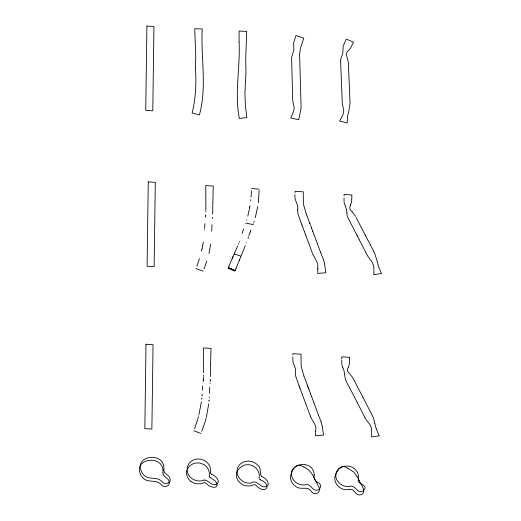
<?xml version="1.0" encoding="UTF-8"?>
<svg xmlns="http://www.w3.org/2000/svg" width="521" height="521" viewBox="0 0 521 521"><rect width="100%" height="100%" fill="white"/><g stroke="black" fill="none" stroke-linecap="round" stroke-linejoin="round"><path stroke-width="0.78" d="M205.886 210.256L205.769 185.574L213.239 186.056L212.874 201.998M203.633 372.775L203.516 347.93L210.985 348.412L210.614 364.433M205.88 211.207L205.88 211.747M210.614 364.518L210.386 376.442M212.868 202.252L212.633 214.177M292.822 354.821L292.841 353.668L300.995 354.189L301.171 366.426L303.919 376.012M295.075 192.672L295.094 191.311L303.255 191.832L303.424 204.076L306.127 213.532M259.132 189.149L251.663 188.524M349.513 361.216L349.598 358.389M203.607 375.094L203.594 375.634M351.766 198.95L351.844 196.176M349.506 361.535L349.22 364.947L348.302 367.396M295.042 194.665C293.74 200.044 298.95 204.681 297.693 209.683M292.782 357.022L293.043 361.978L295.479 368.796L295.531 375.713L298.917 385.299M351.76 199.269C352.163 204.61 346.888 207.768 352.189 211.813M259.106 190.465L258.579 199.777M344.081 195.818L344.127 194.457L351.883 194.958L351.857 195.903M341.828 358.174L341.874 356.813L349.63 357.308L349.604 358.168M341.815 358.598L341.802 358.93M211.702 231.142L211.982 224.688M209.455 393.283L209.702 387.259M202.376 390.294L202.676 385.963M204.61 228.296L204.929 223.607M341.75 360.219L341.828 364.615L342.922 367.943M210.289 379.203L210.158 381.665M343.997 198.065L344.081 202.259L345.149 205.528M203.548 376.709L203.333 379.842M212.522 217.361L212.503 217.7M212.483 218.038L212.464 218.384M204.538 229.754L204.512 230.165M209.286 396.976L209.247 397.66M205.769 215.017L205.73 215.674M251.545 190.653L251.031 197.244M205.717 215.837L205.6 217.329M202.155 394.215L202.089 395.12M210.048 383.28L210.015 383.703M209.09 399.946L209.051 400.454M202.076 395.283L202.018 395.947M209.038 400.623L208.973 401.385M203.32 380.011L203.275 380.499M203.262 380.669L203.19 381.405M190.901 481.345L193.779 483.026L197.303 483.859L200.468 483.735L204.929 482.55L209.142 485.872L213.069 487.33L215.87 487.05L217.172 485.357L216.84 483.247L215.251 480.903L209.377 476.962L209.331 472.684L208.582 469.792L206.804 466.836L204.076 464.556L199.126 462.869L194.046 463.267L189.878 465.579L187.104 469.642L187.501 466.471L188.993 463.495L191.344 461.157L194.405 459.594L197.55 458.981L200.8 459.203L203.913 460.245L206.661 462.036L208.608 464.159L209.93 466.549L210.679 469.708L210.451 473.309L211.604 474.331M258.553 200.051L258.396 201.601M201.796 398.331L201.764 398.663M201.751 398.825L201.712 399.151M208.745 403.834L206.355 417.295M258.37 201.887L258.286 202.597M250.783 199.66L250.653 200.761M373.902 267.136L373.87 274.339M201.399 401.815L198.944 414.683M297.68 209.768L297.927 213.962L301.138 222.858M297.654 209.983L297.699 209.598M210.699 244.01L208.973 253.46M203.281 242.115L203.203 242.604M249.963 205.691L249.891 206.153M257.745 206.537L255.244 217.713M317.81 268.686L317.758 273.453L325.814 272.737L324.362 262.597L323.385 259.536M317.758 268.979L317.81 264.023L315.498 259.074M315.583 430.874C317.1 425.41 312.926 422.179 310.588 416.631M203.151 242.936L202.786 245.046M315.557 431.036L315.498 435.81L323.561 435.087L322.284 426.504M249.846 206.42L249.735 207.078M249.689 207.345L249.598 207.872M249.546 208.14L249.422 208.817M202.728 245.371L202.448 246.804M249.266 209.631L248.96 211.116M202.389 247.123L202.155 248.224M248.908 211.389L247.775 216.156M202.089 248.537L201.914 249.325M201.842 249.637L201.699 250.269M201.627 250.581L201.516 251.05M198.631 415.882L198.527 416.279M206.121 418.194L205.899 419.014M198.293 417.152L197.72 419.171M205.788 419.418L205.15 421.613M242.096 233.415L243.307 229.878M246.778 219.699L246.68 220.031M197.472 420.004L197.309 420.551M197.257 420.714L194.567 428.803M199.419 258.67L196.931 266.14M249.012 235.251L250.178 232.099M204.948 422.257L201.712 431.395M248.83 235.837L248.719 236.163M206.817 261.112L204.056 268.81M254.222 221.047L254.111 221.386M245.704 223.144L253.043 224.518M253.948 221.887L253.825 222.246M248.328 237.361L248.204 237.726M248.113 237.993L247.976 238.397M253.33 223.704L253.167 224.167M239.536 241.47L239.302 242.102M193.845 430.789L200.904 433.413M246.387 242.832L246.257 243.157M243.574 229.181L243.366 229.722M250.842 230.419L250.718 230.744M250.692 230.81L250.523 231.233M250.51 231.265L250.38 231.598M250.354 231.656L250.217 232.008M239.295 260.376L239.439 260.012M239.491 259.881L240.878 256.449M238.774 243.476L238.52 244.108M239.263 260.461L236.124 268.289M245.3 245.599L241.256 255.557M203.099 271.213L196.039 268.589M236.078 268.413L235.446 269.956M235.433 269.989L235.297 270.327M232.737 257.341L232.933 256.886M232.972 256.781L234.248 253.831M232.887 256.983L232.561 257.765M232.255 258.494L232.425 258.09M232.379 258.201L228.934 266.198M237.752 245.932L237.465 246.602M237.218 247.169L234.489 253.304M228.875 266.322L228.387 267.429M228.302 267.625L235.225 270.503L234.938 271.109L232.073 269.976M348.145 367.696C345 371.199 351.864 374.977 353.472 379.027M350.399 205.339L350.568 205.013M268.035 485.272C269.259 481.215 264.779 477.803 261.62 476.454M267.638 485.819C260.63 490.359 257.595 478.441 251.129 482.987C242.48 484.771 233.59 474.82 238.253 466.686C241.998 459.704 252.6 459.411 257.628 465.11C261.861 467.76 259.139 473.713 261.535 476.422M339.112 468.548L337.087 470.75L335.934 473.85L338.676 468.939L341.034 466.894L344.075 466.497L347.787 468.236M339.191 468.496L340.246 468.001M204.31 479.997C208.133 479.776 211.116 486.067 216.085 484.55C221.777 481.697 215.18 475.452 211.637 474.344M204.284 480.01C198.351 482.72 190.269 479.698 187.866 473.504C187.176 472.84 187.202 468.867 186.883 470.326C186.57 471.459 186.42 472.808 186.648 474.357C187.046 477.073 188.615 479.528 190.751 481.222M340.337 467.969C349.754 462.192 360.942 470.202 358.129 480.772C359.086 485.025 368.692 484.738 363.599 490.561C357.751 495.425 355.771 484.621 350.06 486.249M348.953 489.525C340.467 491.459 331.59 482.329 335.921 473.954C334.541 481.117 342.662 487.956 349.852 486.275M303.287 466.842C296.794 461.469 291.395 470.398 290.607 476.168C290.034 480.303 292.34 484.354 295.752 486.464C299.399 489.453 304.101 487.63 308.158 488.555C311.05 489.968 312.138 494.716 316.195 493.582C320.415 492.879 320.207 487.656 317.817 485.084C314 477.816 311.597 469.994 303.476 466.953M373.909 274.56L381.502 273.505L378.578 266.798L377.184 261.412M349.161 489.493C354.488 487.838 355.224 496.044 360.356 494.885C366.419 493.504 362.857 486.966 360.838 483.735M234.183 253.974L241.008 256.137M260.663 479.9C258.012 479.34 259.849 476.161 259.224 474.299C258.696 471.29 256.931 468.47 254.333 466.829C243.665 459.138 229.305 473.758 240.357 483.026C243.209 485.676 247.475 486.555 251.213 485.67C252.913 485.194 255.212 483.612 256.391 485.872C266.348 495.464 272.079 484.269 260.409 479.808M235.225 270.503L234.893 270.373M233.024 269.631L232.594 269.448M231.858 269.885C227.176 268.204 226.557 266.491 231.943 269.181M347.885 468.294L353.831 472.091L357.022 476.507M352.307 211.91L355.576 216.391M315.205 258.696L312.841 254.274M358.455 479.183L357.028 476.52M358.487 479.235L359.249 480.642M374.599 253.186L373.635 251.33M359.262 480.668L360.832 483.722M374.775 253.525L377.074 261.184M366.979 254.678L365.84 252.477M353.674 379.405L363.013 397.451M364.856 234.307L356.143 217.465M366.791 238.045L365.67 235.883M357.426 236.163L357.08 235.492M357.712 236.716L357.445 236.208M359.379 239.934L359.073 239.341M357.198 402.433L348.243 385.13C343.365 378.109 345.43 371.955 342.935 367.976M364.837 417.256L366.647 420.571L369.715 424.185L371.134 427.135L371.662 429.714L371.655 436.917L379.249 435.856L376.208 428.803M364.817 417.21L357.224 402.479M365.221 235.017L364.987 234.554M373.088 250.256L370.32 244.89M365.651 235.837L365.286 235.14M357.035 235.407L348.035 217.928L347.097 215.264L346.901 212.926M358.982 239.178L357.849 236.977M370.268 244.792L366.986 238.423M359.555 240.272L365.709 252.223M363.033 397.49L371.193 413.309M373.251 250.575L373.446 250.953M367.266 255.238L367.461 255.622M371.382 413.681L373.453 417.914L374.853 423.599M367.611 255.915L372.241 262.278L373.876 266.791M374.866 423.625L376.182 428.711M345.234 205.723L346.556 209.716L346.901 212.822M323.228 259.165L320.799 252.913M321.086 421.769L322.284 426.438M321.053 421.697L318.533 415.23M312.353 252.959L309.396 245M310.203 224.46L309.995 223.9M311.545 228.048L311.311 227.41M307.742 386.256L308.269 387.67M310.177 415.524L305.886 403.983M309.741 223.216L309.5 222.571M312.926 231.741L312.678 231.083M313.785 234.04L312.958 231.825M301.646 224.219L301.236 223.125M304.388 231.565L302.024 225.228M305.632 234.88L305.391 234.242M311.565 396.474L310.425 393.433M299.406 386.615L298.93 385.345M302.154 393.961L299.998 388.197M299.686 387.363L299.536 386.966M306.205 213.74L309.435 222.402M309.774 223.301L309.936 223.73M310.542 225.359L311.2 227.117M311.61 228.218L312.633 230.953M301.991 225.144L301.757 224.525M305.358 234.15L304.492 231.832M305.645 234.925L308.028 241.327M309.22 244.525L308.158 241.666M303.945 376.097L307.214 384.843M308.289 387.715L308.51 388.314M308.543 388.399L309.038 389.721M310.412 393.394L309.057 389.767M311.597 396.559L313.922 402.811M310.288 415.823L310.568 416.585M299.979 388.152L299.77 387.585M313.883 234.294L316.162 240.409M317.354 243.62L316.273 240.709M320.76 252.796L317.432 243.835M307.292 385.058L307.729 386.211M318.52 415.191L313.935 402.85M305.794 403.723L302.219 394.143M312.665 253.799L312.808 254.189M162.917 472.86C162.793 477.047 168.472 477.627 169.162 481.554C170.686 485.95 164.792 487.76 161.836 485.448C156.619 477.978 146.675 484.517 141.647 476.337C130.322 458.141 165.046 453.25 162.917 472.86M163.802 469.909C163.679 474.103 169.358 474.677 170.041 478.61C171.572 483 165.678 484.817 162.721 482.505C157.498 475.028 147.554 481.573 142.526 473.387C131.207 455.198 165.932 450.3 163.802 469.909M195.46 68.349C196.443 83.282 195.733 98.391 192.145 112.966L199.419 114.92C207.124 86.857 200.728 57.59 202.213 28.974L194.743 28.74L195.746 56.242L195.46 68.349M239.061 41.921C240.422 67.463 234.294 93.096 239.347 118.436L246.85 117.635L245.398 105.444L244.903 93.109L245.971 72.445L245.723 59.003L246.687 31.475L239.106 31.019L239.061 41.921M340.617 61.244L342.29 103.451L343.769 110.771L343.092 114.386L339.601 121.002L347.142 123.034L347.611 115.623L348.529 112.836L350.06 103.438L348.321 62.142L346.224 54.106L347.071 52.041L350.561 48.186L353.44 42.103L346.231 39.114L343.222 45.998L342.766 53.396L341.008 58.3L340.617 61.244M314.222 475.106C312.919 478.968 315.804 481.892 319.158 483.117C322.532 485.754 319.419 491.29 315.498 490.196C311.486 489.356 310.229 482.837 305.032 484.908C300.845 485.494 296.41 483.696 293.805 480.362C282.571 464.367 313.492 456.989 314.222 475.106M299.595 54.659L301.112 107.814L298.761 119.719L290.738 118.006L293.668 111.155L294.209 107.932L292.704 100.599L291.604 57.199L293.857 50.114L293.675 42.611L296 35.519L303.776 38.183L300.428 48.212L299.595 54.659M146.902 26.05L145.737 110.367L152.777 110.817L153.942 26.499L146.902 26.05M146.01 344.238L144.838 428.594L151.878 429.043L153.05 344.694L146.01 344.238M148.264 181.888L147.091 266.238L154.131 266.693L155.304 182.337L148.264 181.888"/></g></svg>
